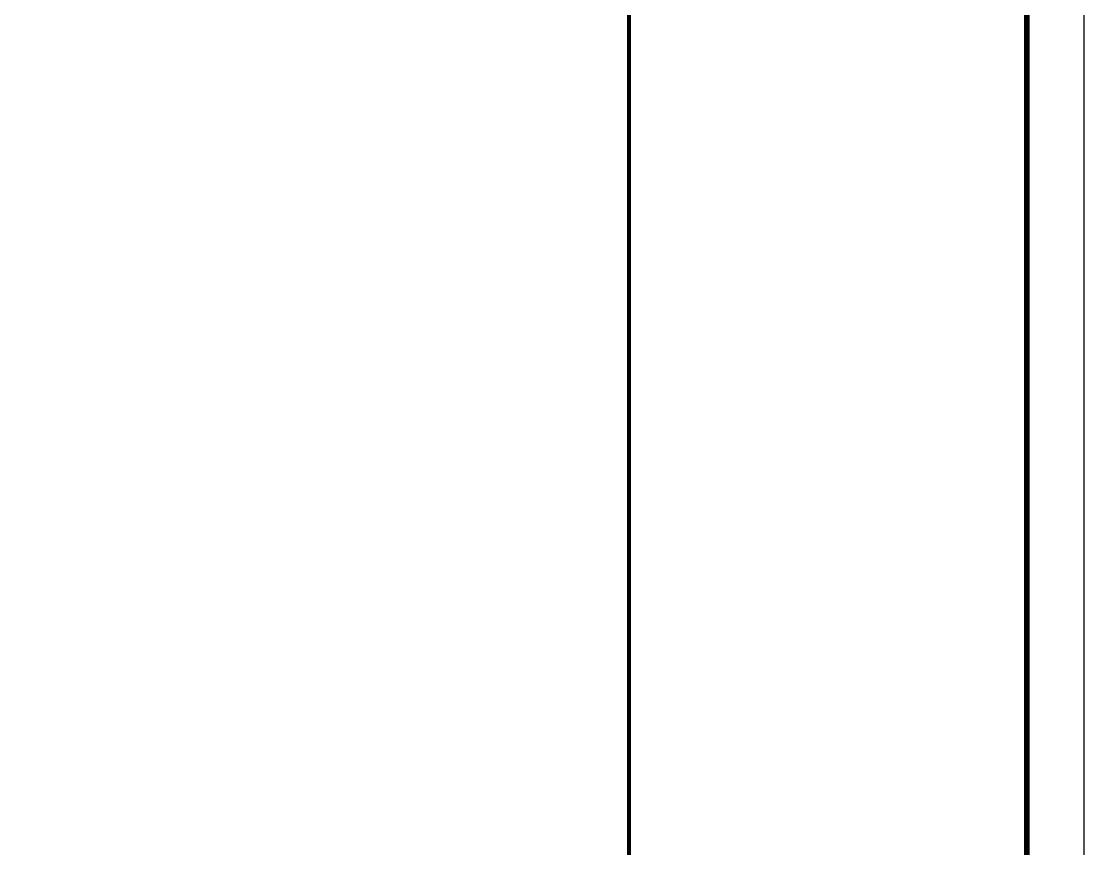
# Model space of a CAD drawing. Extents: x 3002737 to 4077523, y -995787 to -7267.
# Drawn here: x 3098143 to 3116835, y -980231 to -965676 of the extents above; entities that cross this region are included whole.
import ezdxf

# ---------------------------------------------------------------- set-up
doc = ezdxf.new("R2010")
doc.units = 0
doc.header["$LTSCALE"] = 1000
doc.header["$MEASUREMENT"] = 0
doc.layers.add('!!电气', color=1, linetype='CONTINUOUS')
doc.layers.add('yichutu', color=7, linetype='CONTINUOUS', true_color=0xffffff, plot=False)
doc.layers.add('图框', color=147, linetype='CONTINUOUS', lineweight=20)

# ---------------------------------------------------------------- blocks, each defined once
blk = doc.blocks.new('A$C086A1D60')
at = {"layer": '图框', "const_width": 70}
blk.add_lwpolyline([(0, 0), (0, 57400)], dxfattribs=at)

msp = doc.modelspace()

# ---------------------------------------------------------------- linework, layer by layer
at = {"layer": 'yichutu', "color": 7, "true_color": 0xffffff}
msp.add_lwpolyline([(3032735, -994786.6), (3032735, -935386.6), (3116835, -935386.6), (3116835, -994786.6)], close=True, dxfattribs=at)
at = {"layer": '图框'}
msp.add_lwpolyline([(3032735, -935386.6), (3116835, -935386.6), (3116835, -994786.6), (3032735, -994786.6)], close=True, dxfattribs=at)
msp.add_lwpolyline([(3032735, -935386.6), (3116835, -935386.6), (3116835, -994786.6), (3032735, -994786.6)], close=True, dxfattribs=at)
at = {"layer": '图框', "const_width": 100}
msp.add_lwpolyline([(3115835, -993786.6), (3115835, -936386.6), (3035235, -936386.6), (3035235, -993786.6)], close=True, dxfattribs=at)

# ---------------------------------------------------------------- block references
at = {"layer": '!!电气'}
msp.add_blockref('A$C086A1D60', (3108835, -993786.6), dxfattribs=at)

doc.saveas('drawing.dxf')
